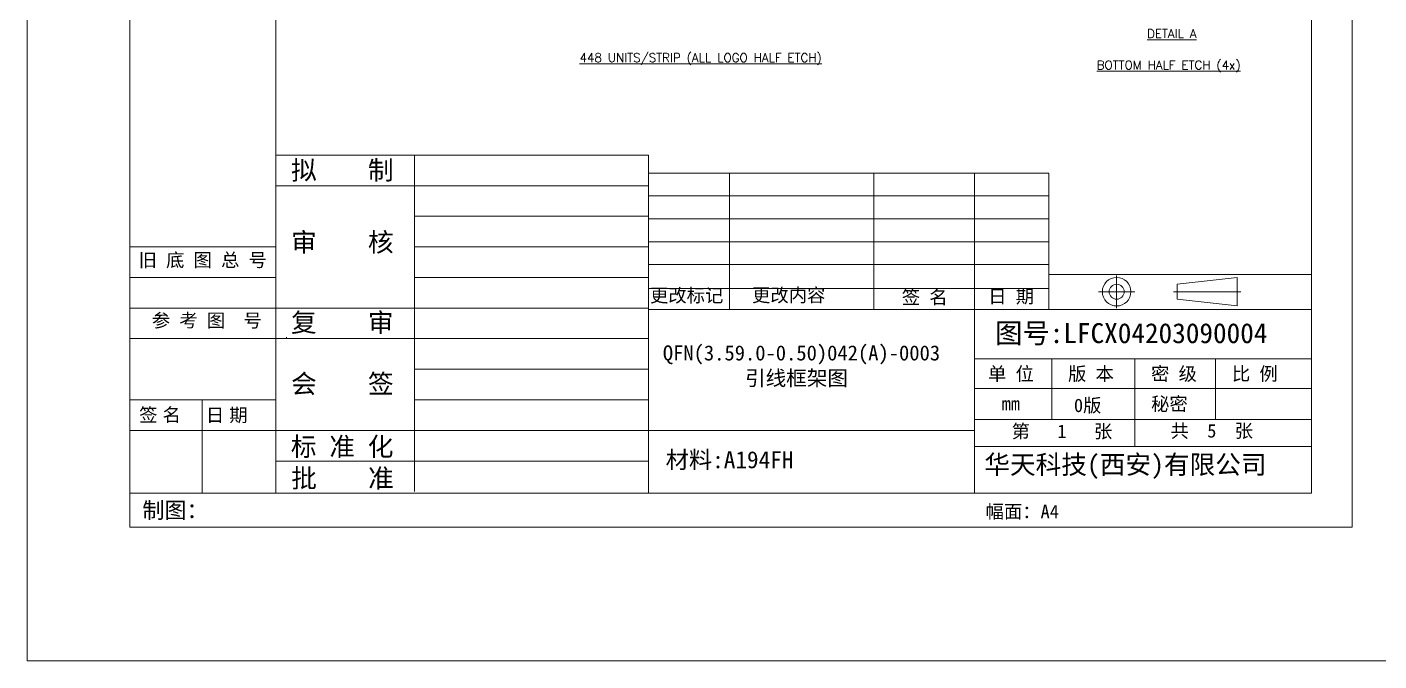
# Model space of a CAD drawing. Header units: millimetres. Extents: x 4471 to 10624, y 832 to 10725.
# Drawn here: x 4471.2 to 4650.3, y 1526.9 to 1610.9 of the extents above; entities that cross this region are included whole.
import ezdxf
from ezdxf.lldxf.tags import DXFTag

# ---------------------------------------------------------------- set-up
doc = ezdxf.new("R2010")
doc.units = ezdxf.units.MM
doc.layers.add('DIM', color=4, linetype='Continuous', lineweight=18)
doc.layers.add('图层1实体', color=7, linetype='Continuous')
doc.styles.add('SIMPLEX', font='SIMPLEX')
doc.styles.add('宋体', font='SimSun.ttf')
tags = doc.linetypes.add('BORDER', pattern=[8.75, 2.5, -1.25, 2.5, -1.25, 0, -1.25]).pattern_tags.tags
tags[14:15] = [DXFTag(74, 4), DXFTag(75, 0), DXFTag(340, '0'), DXFTag(46, 1.0), DXFTag(50, 0.0), DXFTag(44, 0.0), DXFTag(45, 0.0)]
tags[12:13] = [DXFTag(74, 4), DXFTag(75, 0), DXFTag(340, '0'), DXFTag(46, 1.0), DXFTag(50, 0.0), DXFTag(44, 0.0), DXFTag(45, 0.0)]
tags[10:11] = [DXFTag(74, 4), DXFTag(75, 0), DXFTag(340, '0'), DXFTag(46, 1.0), DXFTag(50, 0.0), DXFTag(44, 0.0), DXFTag(45, 0.0)]
tags[8:9] = [DXFTag(74, 4), DXFTag(75, 0), DXFTag(340, '0'), DXFTag(46, 1.0), DXFTag(50, 0.0), DXFTag(44, 0.0), DXFTag(45, 0.0)]
tags[6:7] = [DXFTag(74, 4), DXFTag(75, 0), DXFTag(340, '0'), DXFTag(46, 1.0), DXFTag(50, 0.0), DXFTag(44, 0.0), DXFTag(45, 0.0)]
tags[4:5] = [DXFTag(74, 4), DXFTag(75, 0), DXFTag(340, '0'), DXFTag(46, 1.0), DXFTag(50, 0.0), DXFTag(44, 0.0), DXFTag(45, 0.0)]

msp = doc.modelspace()

# ---------------------------------------------------------------- linework, layer by layer
at = {"lineweight": 9}
msp.add_lwpolyline([(4471.197, 1775.7131), (4776.1374, 1775.7131), (4776.1374, 1526.9022), (4471.197, 1526.9022)], close=True, dxfattribs=at)
at = {"layer": '图层1实体', "lineweight": 9}
for p, q in [((4553.5443, 1593.9328, 0.0616), (4504.1803, 1593.9328, 0.0616)), ((4522.5544, 1593.9328, 0.0616), (4522.5544, 1549.3395, 0.0616)), ((4553.5443, 1549.1553, 0.0616), (4553.5443, 1593.9328, 0.0616)), ((4553.5443, 1591.5422, 0.0616), (4606.5964, 1591.5422, 0.0616)), ((4564.2709, 1591.5422, 0.0616), (4564.2709, 1573.4623, 0.0616)), ((4583.3709, 1591.5422, 0.0616), (4583.3709, 1573.4623, 0.0616)), ((4596.735, 1591.5422, 0.0616), (4596.735, 1573.4623, 0.0616)), ((4606.5964, 1591.5422, 0.0616), (4606.5964, 1573.4623, 0.0616)), ((4504.1803, 1589.8796, 0.0616), (4553.5443, 1589.8796, 0.0616)), ((4553.5443, 1588.5149, 0.0616), (4606.5964, 1588.5149, 0.0616)), ((4553.5443, 1585.8263, 0.0616), (4522.5544, 1585.8263, 0.0616)), ((4553.5443, 1585.4876, 0.0616), (4606.5964, 1585.4876, 0.0616)), ((4504.1803, 1581.7731, 0.0616), (4484.8244, 1581.7731, 0.0616)), ((4553.5443, 1581.7731, 0.0616), (4522.5544, 1581.7731, 0.0616)), ((4553.5443, 1582.4603, 0.0616), (4606.5964, 1582.4603, 0.0616)), ((4553.5443, 1579.4329, 0.0616), (4606.5964, 1579.4329, 0.0616)), ((4606.5964, 1578.1008, 0.0616), (4641.3959, 1578.1008, 0.0616)), ((4504.1803, 1577.7199, 0.0616), (4484.8244, 1577.7199, 0.0616)), ((4553.5443, 1577.7199, 0.0616), (4522.5544, 1577.7199, 0.0616)), ((4553.5443, 1576.2615, 0.0616), (4606.5964, 1576.2615, 0.0616)), ((4553.5443, 1573.6666, 0.0616), (4484.8244, 1573.6666, 0.0616)), ((4553.5443, 1573.4623, 0.0616), (4641.3959, 1573.4623, 0.0616)), ((4596.735, 1573.4623, 0.0616), (4596.735, 1549.1553, 0.0616)), ((4553.5443, 1569.6134, 0.0616), (4484.8244, 1569.6134, 0.0616)), ((4505.5756, 1569.8258, 0.0616), (4505.5756, 1569.7054, 0.0616)), ((4553.5443, 1565.5602, 0.0616), (4522.5544, 1565.5602, 0.0616)), ((4596.735, 1566.9576, 0.0616), (4641.3959, 1566.9576, 0.0616)), ((4606.9531, 1566.8757, 0.0616), (4606.9531, 1558.8806, 0.0616)), ((4617.9517, 1566.8757, 0.0616), (4617.9517, 1555.3239, 0.0616)), ((4628.6645, 1566.8757, 0.0616), (4628.6645, 1558.8806, 0.0616)), ((4596.735, 1562.9834, 0.0616), (4641.3959, 1562.9834, 0.0616)), ((4484.8244, 1561.5152, 0.0616), (4504.1803, 1561.5069, 0.0616)), ((4494.3974, 1561.5152, 0.0616), (4494.3974, 1549.2388, 0.0616)), ((4494.3974, 1549.2388, 0.0616), (4494.3974, 1561.3948, 0.0616)), ((4522.5544, 1561.4991, 0.0616), (4553.5443, 1561.486, 0.0616)), ((4596.735, 1558.8806, 0.0616), (4641.3959, 1558.8806, 0.0616)), ((4596.735, 1557.4459, 0.0616), (4484.8244, 1557.4459, 0.0616)), ((4596.735, 1555.3239, 0.0616), (4641.3959, 1555.3239, 0.0616)), ((4504.1803, 1553.3927, 0.0616), (4553.5443, 1553.3927, 0.0616)), ((4504.1676, 1549.1423, 0.0616), (4484.8795, 1549.1423, 0.0616))]:
    msp.add_line(p, q, dxfattribs=at)
at = {"layer": '图层1实体', "color": 1, "linetype": 'BORDER', "lineweight": 9}
for p, q in [((4615.5622, 1577.9954, 0.0616), (4615.5622, 1575.8309, 0.0616)), ((4613.6716, 1575.8309, 0.0616), (4613.1741, 1575.8309, 0.0616)), ((4615.5622, 1575.8309, 0.0616), (4613.6716, 1575.8309, 0.0616)), ((4615.5622, 1575.8309, 0.0616), (4615.5622, 1573.6346, 0.0616)), ((4617.4528, 1575.8309, 0.0616), (4615.5622, 1575.8309, 0.0616)), ((4617.4528, 1575.8309, 0.0616), (4617.9504, 1575.8309, 0.0616)), ((4623.5753, 1575.8309, 0.0616), (4623.0778, 1575.8309, 0.0616)), ((4623.5753, 1575.8309, 0.0616), (4631.5358, 1575.8309, 0.0616)), ((4631.5358, 1575.8309, 0.0616), (4632.0333, 1575.8309, 0.0616))]:
    msp.add_line(p, q, dxfattribs=at)
at = {"layer": '图层1实体', "color": 6, "linetype": 'Continuous', "lineweight": 9}
for p, q in [((4623.5753, 1576.8259, 0.0616), (4631.5358, 1577.7215, 0.0616)), ((4623.5753, 1574.8358, 0.0616), (4623.5753, 1576.8259, 0.0616)), ((4631.5358, 1577.7215, 0.0616), (4631.5358, 1573.9403, 0.0616)), ((4631.5358, 1573.9403, 0.0616), (4623.5753, 1574.8358, 0.0616))]:
    msp.add_line(p, q, dxfattribs=at)
at = {"layer": '图层1实体', "lineweight": 9, "elevation": 0.0616}
for points in [[(4484.8244, 1769.5311), (4646.7881, 1769.5311), (4646.7881, 1544.6229), (4484.8244, 1544.6229)], [(4504.1803, 1764.9714), (4641.3959, 1764.9714), (4641.3959, 1549.1553), (4504.1803, 1549.1553)]]:
    msp.add_lwpolyline(points, close=True, dxfattribs=at)
at = {"layer": '图层1实体', "color": 6, "linetype": 'Continuous', "lineweight": 9}
for radius in [1.8906, 0.9951]:
    msp.add_circle((4615.5622, 1575.8309, 0.0616), radius, dxfattribs=at)

# ---------------------------------------------------------------- texts
at = {"layer": 'DIM', "lineweight": 9, "char_height": 1.15, "attachment_point": 5, "style": 'SIMPLEX'}
for s, insert in [('{\\LDETAIL A}', (4622.8743, 1610.025, 0.0101)), ('{\\Fromans,bigfont|c134;\\L448\\Fromans,bigfont|c128; UNITS/STRIP (ALL LOGO HALF ETCH)}', (4560.445, 1606.6511, 0.052)), ('{\\LBOTTOM HALF ETCH (4x)}', (4622.4534, 1605.6716, 0.0101))]:
    msp.add_mtext(s, dxfattribs=dict(at, insert=insert))
at = {"layer": '图层1实体', "lineweight": 9, "style": '宋体'}
for s, height, p in [('拟    制', 2.49363, (4506.1765, 1590.6837, 0.0616)), ('审    核', 2.49363, (4506.1765, 1581.1417, 0.0616)), ('复    审', 2.49363, (4506.1765, 1570.5067, 0.0616)), ('图号:LFCX04203090004', 2.65, (4599.469, 1569.0131, 0.0654)), ('单 位', 1.78116, (4598.5257, 1564.0685, 0.0616)), ('版 本', 1.78116, (4609.1264, 1564.0685, 0.0616)), ('密 级', 1.78116, (4620.1249, 1564.0685, 0.0616)), ('比 例', 1.78116, (4630.8378, 1564.0685, 0.0616)), ('会    签', 2.49363, (4506.1765, 1562.3924, 0.0616)), ('秘密', 1.78116, (4620.1249, 1560.071, 0.0616)), ('mm', 1.78116, (4600.3253, 1560.1207, 0.0616)), ('0版', 1.78116, (4609.9037, 1559.8801, 0.0616)), ('标 准 化', 2.49363, (4506.1505, 1554.0537, 0.0616)), ('批    准', 2.49363, (4506.1976, 1549.8731, 0.0616)), ('制图：', 2.1374, (4486.4914, 1545.8104, 0.0616)), ('幅面：A4', 1.78116, (4598.1989, 1545.8104, 0.0616))]:
    msp.add_text(s, height=height, dxfattribs=at).set_placement(p)
at = {"layer": '图层1实体', "lineweight": 9, "attachment_point": 1, "style": '宋体'}
for s, insert, char_height in [('{\\fSimSun|b0|i0|c134|p2;旧 底 图 总 号}', (4485.9799, 1580.9187, 0.0616), 1.781163), ('{\\fSimSun|b0|i0|c134|p2;更改标记}', (4553.733, 1576.2292, 0.0616), 1.781163), ('{\\fSimSun|b0|i0|c134|p2;签 名}', (4587.0965, 1576.0019, 0.0616), 1.781163), ('{\\fSimSun|b0|i0|c134|p2;日 期}', (4598.5456, 1576.1053, 0.0616), 1.781163), ('{\\fSimSun|b0|i0|c134|p2;参 考 图  号}', (4487.7314, 1572.9155, 0.0616), 1.781163), ('{\\fￋￎￌﾣﾤ|b0|i0|c134|p2; 签 名}', (4485.3899, 1560.4056), 1.781163), ('{\\fￋￎￌﾣﾤ|b0|i0|c134|p2; 日 期}', (4494.2307, 1560.3774), 1.781163), ('{\\fSimSun|b0|i0|c134|p2;第   1   张}', (4601.6441, 1558.2281, 0.0616), 1.781163), ('{\\fSimSun|b0|i0|c134|p2;共  5  张}', (4622.7094, 1558.2887, 0.0616), 1.781163), ('材料:A194FH', (4555.8061, 1554.6961, 0.1414), 2.26073), ('{\\fSimSun|b0|i0|c134|p2;华天科技(西安)有限公司}', (4598.0227, 1554.1783, 0.0616), 2.493628)]:
    msp.add_mtext(s, dxfattribs=dict(at, insert=insert, char_height=char_height))
for s, insert, char_height, width in [('{\\fSimSun|b0|i0|c134|p2;更改内容}', (4567.2519, 1576.2615, 0.0616), 1.781163, 11.022691), ('QFN(3.59.0-0.50)042(A)-0003\\P        引线框架图', (4555.437, 1568.7212, 0.0582), 2, 65.69046)]:
    msp.add_mtext(s, dxfattribs=dict(at, insert=insert, char_height=char_height, width=width))

doc.saveas('drawing.dxf')
